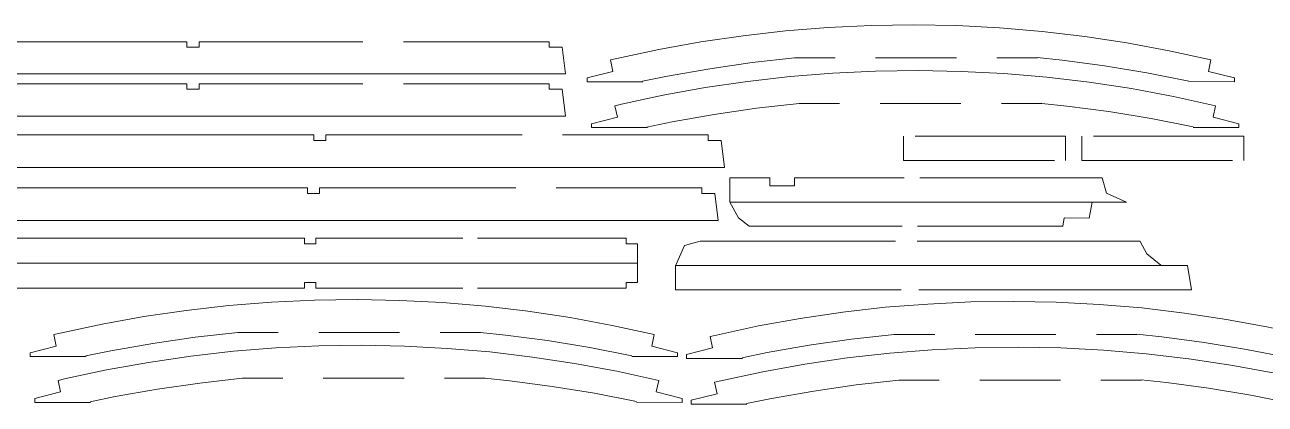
# Model space of a CAD drawing. Header units: centimetres. Extents: x -24.3 to 24, y -2.4 to 2.4.
# Drawn here: x -7.8 to 7.53, y -2.29 to 2.4 of the extents above; entities that cross this region are included whole.
import ezdxf

# ---------------------------------------------------------------- set-up
doc = ezdxf.new("R2010")
doc.units = ezdxf.units.CM
doc.header["$MEASUREMENT"] = 0
doc.layers.add('Layer 1', color=7, linetype='Continuous')

msp = doc.modelspace()

# ---------------------------------------------------------------- linework, layer by layer
at = {"layer": 'Layer 1', "color": 250, "lineweight": 9}
for points, knots in [([(6.85941, 1.9672), (6.85941, 1.9672), (6.34125, 2.0815), (6.34125, 2.0815), (6.34125, 2.0815), (6.34125, 2.0815), (5.82055, 2.17802), (5.82055, 2.17802), (5.82055, 2.17802), (5.82055, 2.17802), (5.29985, 2.25676), (5.29985, 2.25676), (5.29985, 2.25676), (5.29985, 2.25676), (4.77407, 2.32026), (4.77407, 2.32026), (4.77407, 2.32026), (4.77407, 2.32026), (4.24575, 2.36344), (4.24575, 2.36344), (4.24575, 2.36344), (4.24575, 2.36344), (3.71743, 2.39138), (3.71743, 2.39138), (3.71743, 2.39138), (3.71743, 2.39138), (3.18911, 2.40154), (3.18911, 2.40154), (3.18911, 2.40154), (3.18911, 2.40154), (2.66079, 2.39392), (2.66079, 2.39392), (2.66079, 2.39392), (2.66079, 2.39392), (2.12993, 2.36852), (2.12993, 2.36852), (2.12993, 2.36852), (2.12993, 2.36852), (1.60415, 2.32788), (1.60415, 2.32788), (1.60415, 2.32788), (1.60415, 2.32788), (1.07837, 2.26692), (1.07837, 2.26692), (1.07837, 2.26692), (1.07837, 2.26692), (0.55513, 2.19072), (0.55513, 2.19072), (0.55513, 2.19072), (0.55513, 2.19072), (0.03697, 2.09674), (0.03697, 2.09674), (0.03697, 2.09674), (0.03697, 2.09674), (-0.48119, 1.98498), (-0.48119, 1.98498), (-0.48119, 1.98498), (-0.48119, 1.98498), (-0.55993, 1.9672), (-0.55993, 1.9672)], [0, 0, 0, 0, 0.0625, 0.0625, 0.0625, 0.0625, 0.125, 0.125, 0.125, 0.125, 0.1875, 0.1875, 0.1875, 0.1875, 0.25, 0.25, 0.25, 0.25, 0.3125, 0.3125, 0.3125, 0.3125, 0.375, 0.375, 0.375, 0.375, 0.4375, 0.4375, 0.4375, 0.4375, 0.5, 0.5, 0.5, 0.5, 0.5625, 0.5625, 0.5625, 0.5625, 0.625, 0.625, 0.625, 0.625, 0.6875, 0.6875, 0.6875, 0.6875, 0.75, 0.75, 0.75, 0.75, 0.8125, 0.8125, 0.8125, 0.8125, 0.875, 0.875, 0.875, 0.875, 1, 1, 1, 1]), ([(-3.11841, 2.19246), (-3.11841, 2.19246), (-1.31755, 2.19246), (-1.31755, 2.19246), (-1.31755, 2.19246), (-1.31755, 2.19246), (-1.31755, 2.12388), (-1.31755, 2.12388), (-1.31755, 2.12388), (-1.31755, 2.12388), (-1.15753, 2.12388), (-1.15753, 2.12388), (-1.15753, 2.12388), (-1.15753, 2.12388), (-1.11689, 1.79368), (-1.11689, 1.79368), (-1.11689, 1.79368), (-1.11689, 1.79368), (-24.11405, 1.79368), (-24.11405, 1.79368), (-24.11405, 1.79368), (-24.11405, 1.79368), (-24.16231, 2.12388), (-24.16231, 2.12388), (-24.16231, 2.12388), (-24.16231, 2.12388), (-24.01245, 2.12388), (-24.01245, 2.12388), (-24.01245, 2.12388), (-24.01245, 2.12388), (-24.01245, 2.19246), (-24.01245, 2.19246), (-24.01245, 2.19246), (-24.01245, 2.19246), (-19.59031, 2.19246), (-19.59031, 2.19246), (-19.59031, 2.19246), (-19.59031, 2.19246), (-19.59031, 2.12388), (-19.59031, 2.12388), (-19.59031, 2.12388), (-19.59031, 2.12388), (-19.44045, 2.12388), (-19.44045, 2.12388), (-19.44045, 2.12388), (-19.44045, 2.12388), (-19.44045, 2.19246), (-19.44045, 2.19246), (-19.44045, 2.19246), (-19.44045, 2.19246), (-17.61673, 2.19246), (-17.61673, 2.19246)], [0, 0, 0, 0, 0.07142857, 0.07142857, 0.07142857, 0.07142857, 0.14285714, 0.14285714, 0.14285714, 0.14285714, 0.21428571, 0.21428571, 0.21428571, 0.21428571, 0.28571429, 0.28571429, 0.28571429, 0.28571429, 0.35714286, 0.35714286, 0.35714286, 0.35714286, 0.42857143, 0.42857143, 0.42857143, 0.42857143, 0.5, 0.5, 0.5, 0.5, 0.57142857, 0.57142857, 0.57142857, 0.57142857, 0.64285714, 0.64285714, 0.64285714, 0.64285714, 0.71428571, 0.71428571, 0.71428571, 0.71428571, 0.78571429, 0.78571429, 0.78571429, 0.78571429, 0.85714286, 0.85714286, 0.85714286, 0.85714286, 1, 1, 1, 1]), ([(-17.11635, 2.19246), (-17.11635, 2.19246), (-14.99037, 2.19246), (-14.99037, 2.19246), (-14.99037, 2.19246), (-14.99037, 2.19246), (-14.99037, 2.12388), (-14.99037, 2.12388), (-14.99037, 2.12388), (-14.99037, 2.12388), (-14.84051, 2.12388), (-14.84051, 2.12388), (-14.84051, 2.12388), (-14.84051, 2.12388), (-14.84051, 2.19246), (-14.84051, 2.19246), (-14.84051, 2.19246), (-14.84051, 2.19246), (-10.39043, 2.19246), (-10.39043, 2.19246), (-10.39043, 2.19246), (-10.39043, 2.19246), (-10.39043, 2.12388), (-10.39043, 2.12388), (-10.39043, 2.12388), (-10.39043, 2.12388), (-10.24057, 2.12388), (-10.24057, 2.12388), (-10.24057, 2.12388), (-10.24057, 2.12388), (-10.24057, 2.19246), (-10.24057, 2.19246), (-10.24057, 2.19246), (-10.24057, 2.19246), (-5.79303, 2.19246), (-5.79303, 2.19246), (-5.79303, 2.19246), (-5.79303, 2.19246), (-5.79303, 2.12388), (-5.79303, 2.12388), (-5.79303, 2.12388), (-5.79303, 2.12388), (-5.64317, 2.12388), (-5.64317, 2.12388), (-5.64317, 2.12388), (-5.64317, 2.12388), (-5.64317, 2.19246), (-5.64317, 2.19246), (-5.64317, 2.19246), (-5.64317, 2.19246), (-3.61879, 2.19246), (-3.61879, 2.19246)], [0, 0, 0, 0, 0.07142857, 0.07142857, 0.07142857, 0.07142857, 0.14285714, 0.14285714, 0.14285714, 0.14285714, 0.21428571, 0.21428571, 0.21428571, 0.21428571, 0.28571429, 0.28571429, 0.28571429, 0.28571429, 0.35714286, 0.35714286, 0.35714286, 0.35714286, 0.42857143, 0.42857143, 0.42857143, 0.42857143, 0.5, 0.5, 0.5, 0.5, 0.57142857, 0.57142857, 0.57142857, 0.57142857, 0.64285714, 0.64285714, 0.64285714, 0.64285714, 0.71428571, 0.71428571, 0.71428571, 0.71428571, 0.78571429, 0.78571429, 0.78571429, 0.78571429, 0.85714286, 0.85714286, 0.85714286, 0.85714286, 1, 1, 1, 1]), ([(1.71495, 1.99316), (1.71495, 1.99316), (1.18917, 1.93474), (1.18917, 1.93474), (1.18917, 1.93474), (1.18917, 1.93474), (0.66593, 1.85854), (0.66593, 1.85854), (0.66593, 1.85854), (0.66593, 1.85854), (0.14523, 1.7671), (0.14523, 1.7671), (0.14523, 1.7671), (0.14523, 1.7671), (-0.16465, 1.7036), (-0.16465, 1.7036)], [0, 0, 0, 0, 0.2, 0.2, 0.2, 0.2, 0.4, 0.4, 0.4, 0.4, 0.6, 0.6, 0.6, 0.6, 1, 1, 1, 1]), ([(6.58413, 1.70614), (6.58413, 1.70614), (6.06597, 1.80774), (6.06597, 1.80774), (6.06597, 1.80774), (6.06597, 1.80774), (5.54273, 1.8941), (5.54273, 1.8941), (5.54273, 1.8941), (5.54273, 1.8941), (5.02203, 1.96268), (5.02203, 1.96268), (5.02203, 1.96268), (5.02203, 1.96268), (4.71215, 1.9957), (4.71215, 1.9957)], [0, 0, 0, 0, 0.2, 0.2, 0.2, 0.2, 0.4, 0.4, 0.4, 0.4, 0.6, 0.6, 0.6, 0.6, 1, 1, 1, 1]), ([(-0.84949, 1.74368), (-0.84949, 1.74368), (-0.52945, 1.82496), (-0.52945, 1.82496), (-0.52945, 1.82496), (-0.52945, 1.82496), (-0.55993, 1.9672), (-0.55993, 1.9672)], [0, 0, 0, 0, 0.33333333, 0.33333333, 0.33333333, 0.33333333, 1, 1, 1, 1]), ([(7.14897, 1.74368), (7.14897, 1.74368), (7.14897, 1.74368), (7.14897, 1.74368), (7.14897, 1.74368), (7.14897, 1.74368), (6.82893, 1.82496), (6.82893, 1.82496), (6.82893, 1.82496), (6.82893, 1.82496), (6.85941, 1.9672), (6.85941, 1.9672)], [0, 0, 0, 0, 0.25, 0.25, 0.25, 0.25, 0.5, 0.5, 0.5, 0.5, 1, 1, 1, 1]), ([(-0.15975, 1.69542), (-0.15975, 1.69542), (-0.84949, 1.69542), (-0.84949, 1.69542), (-0.84949, 1.69542), (-0.84949, 1.69542), (-0.84949, 1.74368), (-0.84949, 1.74368)], [0, 0, 0, 0, 0.33333333, 0.33333333, 0.33333333, 0.33333333, 1, 1, 1, 1]), ([(6.91491, 1.40125), (6.91491, 1.40125), (6.39675, 1.51555), (6.39675, 1.51555), (6.39675, 1.51555), (6.39675, 1.51555), (5.87605, 1.61207), (5.87605, 1.61207), (5.87605, 1.61207), (5.87605, 1.61207), (5.35535, 1.69081), (5.35535, 1.69081), (5.35535, 1.69081), (5.35535, 1.69081), (4.82957, 1.75431), (4.82957, 1.75431), (4.82957, 1.75431), (4.82957, 1.75431), (4.30125, 1.79749), (4.30125, 1.79749), (4.30125, 1.79749), (4.30125, 1.79749), (3.77293, 1.82543), (3.77293, 1.82543), (3.77293, 1.82543), (3.77293, 1.82543), (3.24461, 1.83559), (3.24461, 1.83559), (3.24461, 1.83559), (3.24461, 1.83559), (2.71629, 1.82797), (2.71629, 1.82797), (2.71629, 1.82797), (2.71629, 1.82797), (2.18543, 1.80257), (2.18543, 1.80257), (2.18543, 1.80257), (2.18543, 1.80257), (1.65965, 1.76193), (1.65965, 1.76193), (1.65965, 1.76193), (1.65965, 1.76193), (1.13387, 1.70097), (1.13387, 1.70097), (1.13387, 1.70097), (1.13387, 1.70097), (0.61063, 1.62477), (0.61063, 1.62477), (0.61063, 1.62477), (0.61063, 1.62477), (0.09247, 1.53079), (0.09247, 1.53079), (0.09247, 1.53079), (0.09247, 1.53079), (-0.42569, 1.41903), (-0.42569, 1.41903), (-0.42569, 1.41903), (-0.42569, 1.41903), (-0.50443, 1.40125), (-0.50443, 1.40125)], [0, 0, 0, 0, 0.0625, 0.0625, 0.0625, 0.0625, 0.125, 0.125, 0.125, 0.125, 0.1875, 0.1875, 0.1875, 0.1875, 0.25, 0.25, 0.25, 0.25, 0.3125, 0.3125, 0.3125, 0.3125, 0.375, 0.375, 0.375, 0.375, 0.4375, 0.4375, 0.4375, 0.4375, 0.5, 0.5, 0.5, 0.5, 0.5625, 0.5625, 0.5625, 0.5625, 0.625, 0.625, 0.625, 0.625, 0.6875, 0.6875, 0.6875, 0.6875, 0.75, 0.75, 0.75, 0.75, 0.8125, 0.8125, 0.8125, 0.8125, 0.875, 0.875, 0.875, 0.875, 1, 1, 1, 1]), ([(7.14897, 1.74368), (7.14897, 1.74368), (7.14897, 1.69542), (7.14897, 1.69542), (7.14897, 1.69542), (7.14897, 1.69542), (6.58415, 1.699), (6.58415, 1.699)], [0, 0, 0, 0, 0.33333333, 0.33333333, 0.33333333, 0.33333333, 1, 1, 1, 1]), ([(-3.11841, 1.67227), (-3.11841, 1.67227), (-1.31755, 1.67227), (-1.31755, 1.67227), (-1.31755, 1.67227), (-1.31755, 1.67227), (-1.31755, 1.60369), (-1.31755, 1.60369), (-1.31755, 1.60369), (-1.31755, 1.60369), (-1.15753, 1.60369), (-1.15753, 1.60369), (-1.15753, 1.60369), (-1.15753, 1.60369), (-1.11689, 1.27349), (-1.11689, 1.27349), (-1.11689, 1.27349), (-1.11689, 1.27349), (-24.11405, 1.27349), (-24.11405, 1.27349), (-24.11405, 1.27349), (-24.11405, 1.27349), (-24.16231, 1.60369), (-24.16231, 1.60369), (-24.16231, 1.60369), (-24.16231, 1.60369), (-24.01245, 1.60369), (-24.01245, 1.60369), (-24.01245, 1.60369), (-24.01245, 1.60369), (-24.01245, 1.67227), (-24.01245, 1.67227), (-24.01245, 1.67227), (-24.01245, 1.67227), (-19.59031, 1.67227), (-19.59031, 1.67227), (-19.59031, 1.67227), (-19.59031, 1.67227), (-19.59031, 1.60369), (-19.59031, 1.60369), (-19.59031, 1.60369), (-19.59031, 1.60369), (-19.44045, 1.60369), (-19.44045, 1.60369), (-19.44045, 1.60369), (-19.44045, 1.60369), (-19.44045, 1.67227), (-19.44045, 1.67227), (-19.44045, 1.67227), (-19.44045, 1.67227), (-17.61673, 1.67227), (-17.61673, 1.67227)], [0, 0, 0, 0, 0.07142857, 0.07142857, 0.07142857, 0.07142857, 0.14285714, 0.14285714, 0.14285714, 0.14285714, 0.21428571, 0.21428571, 0.21428571, 0.21428571, 0.28571429, 0.28571429, 0.28571429, 0.28571429, 0.35714286, 0.35714286, 0.35714286, 0.35714286, 0.42857143, 0.42857143, 0.42857143, 0.42857143, 0.5, 0.5, 0.5, 0.5, 0.57142857, 0.57142857, 0.57142857, 0.57142857, 0.64285714, 0.64285714, 0.64285714, 0.64285714, 0.71428571, 0.71428571, 0.71428571, 0.71428571, 0.78571429, 0.78571429, 0.78571429, 0.78571429, 0.85714286, 0.85714286, 0.85714286, 0.85714286, 1, 1, 1, 1]), ([(-17.11635, 1.67227), (-17.11635, 1.67227), (-14.99037, 1.67227), (-14.99037, 1.67227), (-14.99037, 1.67227), (-14.99037, 1.67227), (-14.99037, 1.60369), (-14.99037, 1.60369), (-14.99037, 1.60369), (-14.99037, 1.60369), (-14.84051, 1.60369), (-14.84051, 1.60369), (-14.84051, 1.60369), (-14.84051, 1.60369), (-14.84051, 1.67227), (-14.84051, 1.67227), (-14.84051, 1.67227), (-14.84051, 1.67227), (-10.39043, 1.67227), (-10.39043, 1.67227), (-10.39043, 1.67227), (-10.39043, 1.67227), (-10.39043, 1.60369), (-10.39043, 1.60369), (-10.39043, 1.60369), (-10.39043, 1.60369), (-10.24057, 1.60369), (-10.24057, 1.60369), (-10.24057, 1.60369), (-10.24057, 1.60369), (-10.24057, 1.67227), (-10.24057, 1.67227), (-10.24057, 1.67227), (-10.24057, 1.67227), (-5.79303, 1.67227), (-5.79303, 1.67227), (-5.79303, 1.67227), (-5.79303, 1.67227), (-5.79303, 1.60369), (-5.79303, 1.60369), (-5.79303, 1.60369), (-5.79303, 1.60369), (-5.64317, 1.60369), (-5.64317, 1.60369), (-5.64317, 1.60369), (-5.64317, 1.60369), (-5.64317, 1.67227), (-5.64317, 1.67227), (-5.64317, 1.67227), (-5.64317, 1.67227), (-3.61879, 1.67227), (-3.61879, 1.67227)], [0, 0, 0, 0, 0.07142857, 0.07142857, 0.07142857, 0.07142857, 0.14285714, 0.14285714, 0.14285714, 0.14285714, 0.21428571, 0.21428571, 0.21428571, 0.21428571, 0.28571429, 0.28571429, 0.28571429, 0.28571429, 0.35714286, 0.35714286, 0.35714286, 0.35714286, 0.42857143, 0.42857143, 0.42857143, 0.42857143, 0.5, 0.5, 0.5, 0.5, 0.57142857, 0.57142857, 0.57142857, 0.57142857, 0.64285714, 0.64285714, 0.64285714, 0.64285714, 0.71428571, 0.71428571, 0.71428571, 0.71428571, 0.78571429, 0.78571429, 0.78571429, 0.78571429, 0.85714286, 0.85714286, 0.85714286, 0.85714286, 1, 1, 1, 1]), ([(-0.79399, 1.17773), (-0.79399, 1.17773), (-0.47395, 1.25901), (-0.47395, 1.25901), (-0.47395, 1.25901), (-0.47395, 1.25901), (-0.50443, 1.40125), (-0.50443, 1.40125)], [0, 0, 0, 0, 0.33333333, 0.33333333, 0.33333333, 0.33333333, 1, 1, 1, 1]), ([(1.77045, 1.42721), (1.77045, 1.42721), (1.24467, 1.36879), (1.24467, 1.36879), (1.24467, 1.36879), (1.24467, 1.36879), (0.72143, 1.29259), (0.72143, 1.29259), (0.72143, 1.29259), (0.72143, 1.29259), (0.20073, 1.20115), (0.20073, 1.20115), (0.20073, 1.20115), (0.20073, 1.20115), (-0.10915, 1.13765), (-0.10915, 1.13765)], [0, 0, 0, 0, 0.2, 0.2, 0.2, 0.2, 0.4, 0.4, 0.4, 0.4, 0.6, 0.6, 0.6, 0.6, 1, 1, 1, 1]), ([(6.63963, 1.14019), (6.63963, 1.14019), (6.12147, 1.24179), (6.12147, 1.24179), (6.12147, 1.24179), (6.12147, 1.24179), (5.59823, 1.32815), (5.59823, 1.32815), (5.59823, 1.32815), (5.59823, 1.32815), (5.07753, 1.39673), (5.07753, 1.39673), (5.07753, 1.39673), (5.07753, 1.39673), (4.76765, 1.42975), (4.76765, 1.42975)], [0, 0, 0, 0, 0.2, 0.2, 0.2, 0.2, 0.4, 0.4, 0.4, 0.4, 0.6, 0.6, 0.6, 0.6, 1, 1, 1, 1]), ([(7.20447, 1.17773), (7.20447, 1.17773), (7.20447, 1.17773), (7.20447, 1.17773), (7.20447, 1.17773), (7.20447, 1.17773), (6.88443, 1.25901), (6.88443, 1.25901), (6.88443, 1.25901), (6.88443, 1.25901), (6.91491, 1.40125), (6.91491, 1.40125)], [0, 0, 0, 0, 0.25, 0.25, 0.25, 0.25, 0.5, 0.5, 0.5, 0.5, 1, 1, 1, 1]), ([(-0.10425, 1.12947), (-0.10425, 1.12947), (-0.79399, 1.12947), (-0.79399, 1.12947), (-0.79399, 1.12947), (-0.79399, 1.12947), (-0.79399, 1.17773), (-0.79399, 1.17773)], [0, 0, 0, 0, 0.33333333, 0.33333333, 0.33333333, 0.33333333, 1, 1, 1, 1]), ([(7.20447, 1.17773), (7.20447, 1.17773), (7.20447, 1.12947), (7.20447, 1.12947), (7.20447, 1.12947), (7.20447, 1.12947), (6.63965, 1.13305), (6.63965, 1.13305)], [0, 0, 0, 0, 0.33333333, 0.33333333, 0.33333333, 0.33333333, 1, 1, 1, 1]), ([(-1.15258, 1.03981), (-1.15258, 1.03981), (0.64828, 1.03981), (0.64828, 1.03981), (0.64828, 1.03981), (0.64828, 1.03981), (0.64828, 0.96869), (0.64828, 0.96869), (0.64828, 0.96869), (0.64828, 0.96869), (0.8083, 0.96869), (0.8083, 0.96869), (0.8083, 0.96869), (0.8083, 0.96869), (0.84894, 0.63849), (0.84894, 0.63849), (0.84894, 0.63849), (0.84894, 0.63849), (-24.1472, 0.63849), (-24.1472, 0.63849), (-24.1472, 0.63849), (-24.1472, 0.63849), (-24.198, 0.96869), (-24.198, 0.96869), (-24.198, 0.96869), (-24.198, 0.96869), (-24.04814, 0.96869), (-24.04814, 0.96869), (-24.04814, 0.96869), (-24.04814, 0.96869), (-24.04814, 1.03981), (-24.04814, 1.03981), (-24.04814, 1.03981), (-24.04814, 1.03981), (-19.22214, 1.03981), (-19.22214, 1.03981), (-19.22214, 1.03981), (-19.22214, 1.03981), (-19.22214, 0.96869), (-19.22214, 0.96869), (-19.22214, 0.96869), (-19.22214, 0.96869), (-19.07228, 0.96869), (-19.07228, 0.96869), (-19.07228, 0.96869), (-19.07228, 0.96869), (-19.07228, 1.03981), (-19.07228, 1.03981), (-19.07228, 1.03981), (-19.07228, 1.03981), (-16.64912, 1.03981), (-16.64912, 1.03981)], [0, 0, 0, 0, 0.07142857, 0.07142857, 0.07142857, 0.07142857, 0.14285714, 0.14285714, 0.14285714, 0.14285714, 0.21428571, 0.21428571, 0.21428571, 0.21428571, 0.28571429, 0.28571429, 0.28571429, 0.28571429, 0.35714286, 0.35714286, 0.35714286, 0.35714286, 0.42857143, 0.42857143, 0.42857143, 0.42857143, 0.5, 0.5, 0.5, 0.5, 0.57142857, 0.57142857, 0.57142857, 0.57142857, 0.64285714, 0.64285714, 0.64285714, 0.64285714, 0.71428571, 0.71428571, 0.71428571, 0.71428571, 0.78571429, 0.78571429, 0.78571429, 0.78571429, 0.85714286, 0.85714286, 0.85714286, 0.85714286, 1, 1, 1, 1]), ([(-16.14874, 1.03981), (-16.14874, 1.03981), (-14.22342, 1.03981), (-14.22342, 1.03981), (-14.22342, 1.03981), (-14.22342, 1.03981), (-14.22342, 0.96869), (-14.22342, 0.96869), (-14.22342, 0.96869), (-14.22342, 0.96869), (-14.07356, 0.96869), (-14.07356, 0.96869), (-14.07356, 0.96869), (-14.07356, 0.96869), (-14.07356, 1.03981), (-14.07356, 1.03981), (-14.07356, 1.03981), (-14.07356, 1.03981), (-9.2247, 1.03981), (-9.2247, 1.03981), (-9.2247, 1.03981), (-9.2247, 1.03981), (-9.2247, 0.96869), (-9.2247, 0.96869), (-9.2247, 0.96869), (-9.2247, 0.96869), (-9.07484, 0.96869), (-9.07484, 0.96869), (-9.07484, 0.96869), (-9.07484, 0.96869), (-9.07484, 1.03981), (-9.07484, 1.03981), (-9.07484, 1.03981), (-9.07484, 1.03981), (-4.22598, 1.03981), (-4.22598, 1.03981), (-4.22598, 1.03981), (-4.22598, 1.03981), (-4.22598, 0.96869), (-4.22598, 0.96869), (-4.22598, 0.96869), (-4.22598, 0.96869), (-4.07612, 0.96869), (-4.07612, 0.96869), (-4.07612, 0.96869), (-4.07612, 0.96869), (-4.07612, 1.03981), (-4.07612, 1.03981), (-4.07612, 1.03981), (-4.07612, 1.03981), (-1.65296, 1.03981), (-1.65296, 1.03981)], [0, 0, 0, 0, 0.07142857, 0.07142857, 0.07142857, 0.07142857, 0.14285714, 0.14285714, 0.14285714, 0.14285714, 0.21428571, 0.21428571, 0.21428571, 0.21428571, 0.28571429, 0.28571429, 0.28571429, 0.28571429, 0.35714286, 0.35714286, 0.35714286, 0.35714286, 0.42857143, 0.42857143, 0.42857143, 0.42857143, 0.5, 0.5, 0.5, 0.5, 0.57142857, 0.57142857, 0.57142857, 0.57142857, 0.64285714, 0.64285714, 0.64285714, 0.64285714, 0.71428571, 0.71428571, 0.71428571, 0.71428571, 0.78571429, 0.78571429, 0.78571429, 0.78571429, 0.85714286, 0.85714286, 0.85714286, 0.85714286, 1, 1, 1, 1]), ([(-1.23046, 0.38449), (-1.23046, 0.38449), (0.5704, 0.38449), (0.5704, 0.38449), (0.5704, 0.38449), (0.5704, 0.38449), (0.5704, 0.31337), (0.5704, 0.31337), (0.5704, 0.31337), (0.5704, 0.31337), (0.73042, 0.31337), (0.73042, 0.31337), (0.73042, 0.31337), (0.73042, 0.31337), (0.77106, -0.01683), (0.77106, -0.01683), (0.77106, -0.01683), (0.77106, -0.01683), (-24.22508, -0.01683), (-24.22508, -0.01683), (-24.22508, -0.01683), (-24.22508, -0.01683), (-24.27588, 0.31337), (-24.27588, 0.31337), (-24.27588, 0.31337), (-24.27588, 0.31337), (-24.12602, 0.31337), (-24.12602, 0.31337), (-24.12602, 0.31337), (-24.12602, 0.31337), (-24.12602, 0.38449), (-24.12602, 0.38449), (-24.12602, 0.38449), (-24.12602, 0.38449), (-19.30002, 0.38449), (-19.30002, 0.38449), (-19.30002, 0.38449), (-19.30002, 0.38449), (-19.30002, 0.31337), (-19.30002, 0.31337), (-19.30002, 0.31337), (-19.30002, 0.31337), (-19.15016, 0.31337), (-19.15016, 0.31337), (-19.15016, 0.31337), (-19.15016, 0.31337), (-19.15016, 0.38449), (-19.15016, 0.38449), (-19.15016, 0.38449), (-19.15016, 0.38449), (-16.727, 0.38449), (-16.727, 0.38449)], [0, 0, 0, 0, 0.07142857, 0.07142857, 0.07142857, 0.07142857, 0.14285714, 0.14285714, 0.14285714, 0.14285714, 0.21428571, 0.21428571, 0.21428571, 0.21428571, 0.28571429, 0.28571429, 0.28571429, 0.28571429, 0.35714286, 0.35714286, 0.35714286, 0.35714286, 0.42857143, 0.42857143, 0.42857143, 0.42857143, 0.5, 0.5, 0.5, 0.5, 0.57142857, 0.57142857, 0.57142857, 0.57142857, 0.64285714, 0.64285714, 0.64285714, 0.64285714, 0.71428571, 0.71428571, 0.71428571, 0.71428571, 0.78571429, 0.78571429, 0.78571429, 0.78571429, 0.85714286, 0.85714286, 0.85714286, 0.85714286, 1, 1, 1, 1]), ([(-16.22662, 0.38449), (-16.22662, 0.38449), (-14.3013, 0.38449), (-14.3013, 0.38449), (-14.3013, 0.38449), (-14.3013, 0.38449), (-14.3013, 0.31337), (-14.3013, 0.31337), (-14.3013, 0.31337), (-14.3013, 0.31337), (-14.15144, 0.31337), (-14.15144, 0.31337), (-14.15144, 0.31337), (-14.15144, 0.31337), (-14.15144, 0.38449), (-14.15144, 0.38449), (-14.15144, 0.38449), (-14.15144, 0.38449), (-9.30258, 0.38449), (-9.30258, 0.38449), (-9.30258, 0.38449), (-9.30258, 0.38449), (-9.30258, 0.31337), (-9.30258, 0.31337), (-9.30258, 0.31337), (-9.30258, 0.31337), (-9.15272, 0.31337), (-9.15272, 0.31337), (-9.15272, 0.31337), (-9.15272, 0.31337), (-9.15272, 0.38449), (-9.15272, 0.38449), (-9.15272, 0.38449), (-9.15272, 0.38449), (-4.30386, 0.38449), (-4.30386, 0.38449), (-4.30386, 0.38449), (-4.30386, 0.38449), (-4.30386, 0.31337), (-4.30386, 0.31337), (-4.30386, 0.31337), (-4.30386, 0.31337), (-4.154, 0.31337), (-4.154, 0.31337), (-4.154, 0.31337), (-4.154, 0.31337), (-4.154, 0.38449), (-4.154, 0.38449), (-4.154, 0.38449), (-4.154, 0.38449), (-1.73084, 0.38449), (-1.73084, 0.38449)], [0, 0, 0, 0, 0.07142857, 0.07142857, 0.07142857, 0.07142857, 0.14285714, 0.14285714, 0.14285714, 0.14285714, 0.21428571, 0.21428571, 0.21428571, 0.21428571, 0.28571429, 0.28571429, 0.28571429, 0.28571429, 0.35714286, 0.35714286, 0.35714286, 0.35714286, 0.42857143, 0.42857143, 0.42857143, 0.42857143, 0.5, 0.5, 0.5, 0.5, 0.57142857, 0.57142857, 0.57142857, 0.57142857, 0.64285714, 0.64285714, 0.64285714, 0.64285714, 0.71428571, 0.71428571, 0.71428571, 0.71428571, 0.78571429, 0.78571429, 0.78571429, 0.78571429, 0.85714286, 0.85714286, 0.85714286, 0.85714286, 1, 1, 1, 1]), ([(1.15337, -0.09015), (1.15337, -0.09015), (1.02199, 0.0131), (1.02199, 0.0131), (1.02199, 0.0131), (1.02199, 0.0131), (0.91472, 0.20796), (0.91472, 0.20796)], [0, 0, 0, 0, 0.33333333, 0.33333333, 0.33333333, 0.33333333, 1, 1, 1, 1]), ([(-0.01976, -1.43006), (-0.01976, -1.43006), (-0.53792, -1.31576), (-0.53792, -1.31576), (-0.53792, -1.31576), (-0.53792, -1.31576), (-1.05862, -1.21924), (-1.05862, -1.21924), (-1.05862, -1.21924), (-1.05862, -1.21924), (-1.57932, -1.1405), (-1.57932, -1.1405), (-1.57932, -1.1405), (-1.57932, -1.1405), (-2.1051, -1.077), (-2.1051, -1.077), (-2.1051, -1.077), (-2.1051, -1.077), (-2.63342, -1.03382), (-2.63342, -1.03382), (-2.63342, -1.03382), (-2.63342, -1.03382), (-3.16174, -1.00588), (-3.16174, -1.00588), (-3.16174, -1.00588), (-3.16174, -1.00588), (-3.69006, -0.99572), (-3.69006, -0.99572), (-3.69006, -0.99572), (-3.69006, -0.99572), (-4.21838, -1.00334), (-4.21838, -1.00334), (-4.21838, -1.00334), (-4.21838, -1.00334), (-4.74924, -1.02874), (-4.74924, -1.02874), (-4.74924, -1.02874), (-4.74924, -1.02874), (-5.27502, -1.06938), (-5.27502, -1.06938), (-5.27502, -1.06938), (-5.27502, -1.06938), (-5.8008, -1.13034), (-5.8008, -1.13034), (-5.8008, -1.13034), (-5.8008, -1.13034), (-6.32404, -1.20654), (-6.32404, -1.20654), (-6.32404, -1.20654), (-6.32404, -1.20654), (-6.8422, -1.30052), (-6.8422, -1.30052), (-6.8422, -1.30052), (-6.8422, -1.30052), (-7.36036, -1.41228), (-7.36036, -1.41228), (-7.36036, -1.41228), (-7.36036, -1.41228), (-7.4391, -1.43006), (-7.4391, -1.43006)], [0, 0, 0, 0, 0.0625, 0.0625, 0.0625, 0.0625, 0.125, 0.125, 0.125, 0.125, 0.1875, 0.1875, 0.1875, 0.1875, 0.25, 0.25, 0.25, 0.25, 0.3125, 0.3125, 0.3125, 0.3125, 0.375, 0.375, 0.375, 0.375, 0.4375, 0.4375, 0.4375, 0.4375, 0.5, 0.5, 0.5, 0.5, 0.5625, 0.5625, 0.5625, 0.5625, 0.625, 0.625, 0.625, 0.625, 0.6875, 0.6875, 0.6875, 0.6875, 0.75, 0.75, 0.75, 0.75, 0.8125, 0.8125, 0.8125, 0.8125, 0.875, 0.875, 0.875, 0.875, 1, 1, 1, 1]), ([(8.09004, -1.4524), (8.09004, -1.4524), (7.57188, -1.3381), (7.57188, -1.3381), (7.57188, -1.3381), (7.57188, -1.3381), (7.05118, -1.24158), (7.05118, -1.24158), (7.05118, -1.24158), (7.05118, -1.24158), (6.53048, -1.16284), (6.53048, -1.16284), (6.53048, -1.16284), (6.53048, -1.16284), (6.0047, -1.09934), (6.0047, -1.09934), (6.0047, -1.09934), (6.0047, -1.09934), (5.47638, -1.05616), (5.47638, -1.05616), (5.47638, -1.05616), (5.47638, -1.05616), (4.94806, -1.02822), (4.94806, -1.02822), (4.94806, -1.02822), (4.94806, -1.02822), (4.41974, -1.01806), (4.41974, -1.01806), (4.41974, -1.01806), (4.41974, -1.01806), (3.89142, -1.02568), (3.89142, -1.02568), (3.89142, -1.02568), (3.89142, -1.02568), (3.36056, -1.05108), (3.36056, -1.05108), (3.36056, -1.05108), (3.36056, -1.05108), (2.83478, -1.09172), (2.83478, -1.09172), (2.83478, -1.09172), (2.83478, -1.09172), (2.309, -1.15268), (2.309, -1.15268), (2.309, -1.15268), (2.309, -1.15268), (1.78576, -1.22888), (1.78576, -1.22888), (1.78576, -1.22888), (1.78576, -1.22888), (1.2676, -1.32286), (1.2676, -1.32286), (1.2676, -1.32286), (1.2676, -1.32286), (0.74944, -1.43462), (0.74944, -1.43462), (0.74944, -1.43462), (0.74944, -1.43462), (0.6707, -1.4524), (0.6707, -1.4524)], [0, 0, 0, 0, 0.0625, 0.0625, 0.0625, 0.0625, 0.125, 0.125, 0.125, 0.125, 0.1875, 0.1875, 0.1875, 0.1875, 0.25, 0.25, 0.25, 0.25, 0.3125, 0.3125, 0.3125, 0.3125, 0.375, 0.375, 0.375, 0.375, 0.4375, 0.4375, 0.4375, 0.4375, 0.5, 0.5, 0.5, 0.5, 0.5625, 0.5625, 0.5625, 0.5625, 0.625, 0.625, 0.625, 0.625, 0.6875, 0.6875, 0.6875, 0.6875, 0.75, 0.75, 0.75, 0.75, 0.8125, 0.8125, 0.8125, 0.8125, 0.875, 0.875, 0.875, 0.875, 1, 1, 1, 1]), ([(-7.72866, -1.65358), (-7.72866, -1.65358), (-7.40862, -1.5723), (-7.40862, -1.5723), (-7.40862, -1.5723), (-7.40862, -1.5723), (-7.4391, -1.43006), (-7.4391, -1.43006)], [0, 0, 0, 0, 0.33333333, 0.33333333, 0.33333333, 0.33333333, 1, 1, 1, 1]), ([(-5.16422, -1.4041), (-5.16422, -1.4041), (-5.69, -1.46252), (-5.69, -1.46252), (-5.69, -1.46252), (-5.69, -1.46252), (-6.21324, -1.53872), (-6.21324, -1.53872), (-6.21324, -1.53872), (-6.21324, -1.53872), (-6.73394, -1.63016), (-6.73394, -1.63016), (-6.73394, -1.63016), (-6.73394, -1.63016), (-7.04382, -1.69366), (-7.04382, -1.69366)], [0, 0, 0, 0, 0.2, 0.2, 0.2, 0.2, 0.4, 0.4, 0.4, 0.4, 0.6, 0.6, 0.6, 0.6, 1, 1, 1, 1]), ([(-0.29504, -1.69112), (-0.29504, -1.69112), (-0.8132, -1.58952), (-0.8132, -1.58952), (-0.8132, -1.58952), (-0.8132, -1.58952), (-1.33644, -1.50316), (-1.33644, -1.50316), (-1.33644, -1.50316), (-1.33644, -1.50316), (-1.85714, -1.43458), (-1.85714, -1.43458), (-1.85714, -1.43458), (-1.85714, -1.43458), (-2.16702, -1.40156), (-2.16702, -1.40156)], [0, 0, 0, 0, 0.2, 0.2, 0.2, 0.2, 0.4, 0.4, 0.4, 0.4, 0.6, 0.6, 0.6, 0.6, 1, 1, 1, 1]), ([(0.2698, -1.65358), (0.2698, -1.65358), (0.2698, -1.65358), (0.2698, -1.65358), (0.2698, -1.65358), (0.2698, -1.65358), (-0.05024, -1.5723), (-0.05024, -1.5723), (-0.05024, -1.5723), (-0.05024, -1.5723), (-0.01976, -1.43006), (-0.01976, -1.43006)], [0, 0, 0, 0, 0.25, 0.25, 0.25, 0.25, 0.5, 0.5, 0.5, 0.5, 1, 1, 1, 1]), ([(0.38114, -1.67592), (0.38114, -1.67592), (0.70118, -1.59464), (0.70118, -1.59464), (0.70118, -1.59464), (0.70118, -1.59464), (0.6707, -1.4524), (0.6707, -1.4524)], [0, 0, 0, 0, 0.33333333, 0.33333333, 0.33333333, 0.33333333, 1, 1, 1, 1]), ([(2.94558, -1.42644), (2.94558, -1.42644), (2.4198, -1.48486), (2.4198, -1.48486), (2.4198, -1.48486), (2.4198, -1.48486), (1.89656, -1.56106), (1.89656, -1.56106), (1.89656, -1.56106), (1.89656, -1.56106), (1.37586, -1.6525), (1.37586, -1.6525), (1.37586, -1.6525), (1.37586, -1.6525), (1.06598, -1.716), (1.06598, -1.716)], [0, 0, 0, 0, 0.2, 0.2, 0.2, 0.2, 0.4, 0.4, 0.4, 0.4, 0.6, 0.6, 0.6, 0.6, 1, 1, 1, 1]), ([(7.81476, -1.71346), (7.81476, -1.71346), (7.2966, -1.61186), (7.2966, -1.61186), (7.2966, -1.61186), (7.2966, -1.61186), (6.77336, -1.5255), (6.77336, -1.5255), (6.77336, -1.5255), (6.77336, -1.5255), (6.25266, -1.45692), (6.25266, -1.45692), (6.25266, -1.45692), (6.25266, -1.45692), (5.94278, -1.4239), (5.94278, -1.4239)], [0, 0, 0, 0, 0.2, 0.2, 0.2, 0.2, 0.4, 0.4, 0.4, 0.4, 0.6, 0.6, 0.6, 0.6, 1, 1, 1, 1]), ([(-7.03892, -1.70184), (-7.03892, -1.70184), (-7.72866, -1.70184), (-7.72866, -1.70184), (-7.72866, -1.70184), (-7.72866, -1.70184), (-7.72866, -1.65358), (-7.72866, -1.65358)], [0, 0, 0, 0, 0.33333333, 0.33333333, 0.33333333, 0.33333333, 1, 1, 1, 1]), ([(0.03574, -1.99601), (0.03574, -1.99601), (-0.48242, -1.88171), (-0.48242, -1.88171), (-0.48242, -1.88171), (-0.48242, -1.88171), (-1.00312, -1.78519), (-1.00312, -1.78519), (-1.00312, -1.78519), (-1.00312, -1.78519), (-1.52382, -1.70645), (-1.52382, -1.70645), (-1.52382, -1.70645), (-1.52382, -1.70645), (-2.0496, -1.64295), (-2.0496, -1.64295), (-2.0496, -1.64295), (-2.0496, -1.64295), (-2.57792, -1.59977), (-2.57792, -1.59977), (-2.57792, -1.59977), (-2.57792, -1.59977), (-3.10624, -1.57183), (-3.10624, -1.57183), (-3.10624, -1.57183), (-3.10624, -1.57183), (-3.63456, -1.56167), (-3.63456, -1.56167), (-3.63456, -1.56167), (-3.63456, -1.56167), (-4.16288, -1.56929), (-4.16288, -1.56929), (-4.16288, -1.56929), (-4.16288, -1.56929), (-4.69374, -1.59469), (-4.69374, -1.59469), (-4.69374, -1.59469), (-4.69374, -1.59469), (-5.21952, -1.63533), (-5.21952, -1.63533), (-5.21952, -1.63533), (-5.21952, -1.63533), (-5.7453, -1.69629), (-5.7453, -1.69629), (-5.7453, -1.69629), (-5.7453, -1.69629), (-6.26854, -1.77249), (-6.26854, -1.77249), (-6.26854, -1.77249), (-6.26854, -1.77249), (-6.7867, -1.86647), (-6.7867, -1.86647), (-6.7867, -1.86647), (-6.7867, -1.86647), (-7.30486, -1.97823), (-7.30486, -1.97823), (-7.30486, -1.97823), (-7.30486, -1.97823), (-7.3836, -1.99601), (-7.3836, -1.99601)], [0, 0, 0, 0, 0.0625, 0.0625, 0.0625, 0.0625, 0.125, 0.125, 0.125, 0.125, 0.1875, 0.1875, 0.1875, 0.1875, 0.25, 0.25, 0.25, 0.25, 0.3125, 0.3125, 0.3125, 0.3125, 0.375, 0.375, 0.375, 0.375, 0.4375, 0.4375, 0.4375, 0.4375, 0.5, 0.5, 0.5, 0.5, 0.5625, 0.5625, 0.5625, 0.5625, 0.625, 0.625, 0.625, 0.625, 0.6875, 0.6875, 0.6875, 0.6875, 0.75, 0.75, 0.75, 0.75, 0.8125, 0.8125, 0.8125, 0.8125, 0.875, 0.875, 0.875, 0.875, 1, 1, 1, 1]), ([(0.2698, -1.65358), (0.2698, -1.65358), (0.2698, -1.70184), (0.2698, -1.70184), (0.2698, -1.70184), (0.2698, -1.70184), (-0.29502, -1.69826), (-0.29502, -1.69826)], [0, 0, 0, 0, 0.33333333, 0.33333333, 0.33333333, 0.33333333, 1, 1, 1, 1]), ([(1.07088, -1.72418), (1.07088, -1.72418), (0.38114, -1.72418), (0.38114, -1.72418), (0.38114, -1.72418), (0.38114, -1.72418), (0.38114, -1.67592), (0.38114, -1.67592)], [0, 0, 0, 0, 0.33333333, 0.33333333, 0.33333333, 0.33333333, 1, 1, 1, 1]), ([(8.14554, -2.01835), (8.14554, -2.01835), (7.62738, -1.90405), (7.62738, -1.90405), (7.62738, -1.90405), (7.62738, -1.90405), (7.10668, -1.80753), (7.10668, -1.80753), (7.10668, -1.80753), (7.10668, -1.80753), (6.58598, -1.72879), (6.58598, -1.72879), (6.58598, -1.72879), (6.58598, -1.72879), (6.0602, -1.66529), (6.0602, -1.66529), (6.0602, -1.66529), (6.0602, -1.66529), (5.53188, -1.62211), (5.53188, -1.62211), (5.53188, -1.62211), (5.53188, -1.62211), (5.00356, -1.59417), (5.00356, -1.59417), (5.00356, -1.59417), (5.00356, -1.59417), (4.47524, -1.58401), (4.47524, -1.58401), (4.47524, -1.58401), (4.47524, -1.58401), (3.94692, -1.59163), (3.94692, -1.59163), (3.94692, -1.59163), (3.94692, -1.59163), (3.41606, -1.61703), (3.41606, -1.61703), (3.41606, -1.61703), (3.41606, -1.61703), (2.89028, -1.65767), (2.89028, -1.65767), (2.89028, -1.65767), (2.89028, -1.65767), (2.3645, -1.71863), (2.3645, -1.71863), (2.3645, -1.71863), (2.3645, -1.71863), (1.84126, -1.79483), (1.84126, -1.79483), (1.84126, -1.79483), (1.84126, -1.79483), (1.3231, -1.88881), (1.3231, -1.88881), (1.3231, -1.88881), (1.3231, -1.88881), (0.80494, -2.00057), (0.80494, -2.00057), (0.80494, -2.00057), (0.80494, -2.00057), (0.7262, -2.01835), (0.7262, -2.01835)], [0, 0, 0, 0, 0.0625, 0.0625, 0.0625, 0.0625, 0.125, 0.125, 0.125, 0.125, 0.1875, 0.1875, 0.1875, 0.1875, 0.25, 0.25, 0.25, 0.25, 0.3125, 0.3125, 0.3125, 0.3125, 0.375, 0.375, 0.375, 0.375, 0.4375, 0.4375, 0.4375, 0.4375, 0.5, 0.5, 0.5, 0.5, 0.5625, 0.5625, 0.5625, 0.5625, 0.625, 0.625, 0.625, 0.625, 0.6875, 0.6875, 0.6875, 0.6875, 0.75, 0.75, 0.75, 0.75, 0.8125, 0.8125, 0.8125, 0.8125, 0.875, 0.875, 0.875, 0.875, 1, 1, 1, 1]), ([(-5.10872, -1.97005), (-5.10872, -1.97005), (-5.6345, -2.02847), (-5.6345, -2.02847), (-5.6345, -2.02847), (-5.6345, -2.02847), (-6.15774, -2.10467), (-6.15774, -2.10467), (-6.15774, -2.10467), (-6.15774, -2.10467), (-6.67844, -2.19611), (-6.67844, -2.19611), (-6.67844, -2.19611), (-6.67844, -2.19611), (-6.98832, -2.25961), (-6.98832, -2.25961)], [0, 0, 0, 0, 0.2, 0.2, 0.2, 0.2, 0.4, 0.4, 0.4, 0.4, 0.6, 0.6, 0.6, 0.6, 1, 1, 1, 1]), ([(-0.23954, -2.25707), (-0.23954, -2.25707), (-0.7577, -2.15547), (-0.7577, -2.15547), (-0.7577, -2.15547), (-0.7577, -2.15547), (-1.28094, -2.06911), (-1.28094, -2.06911), (-1.28094, -2.06911), (-1.28094, -2.06911), (-1.80164, -2.00053), (-1.80164, -2.00053), (-1.80164, -2.00053), (-1.80164, -2.00053), (-2.11152, -1.96751), (-2.11152, -1.96751)], [0, 0, 0, 0, 0.2, 0.2, 0.2, 0.2, 0.4, 0.4, 0.4, 0.4, 0.6, 0.6, 0.6, 0.6, 1, 1, 1, 1]), ([(7.87026, -2.27941), (7.87026, -2.27941), (7.3521, -2.17781), (7.3521, -2.17781), (7.3521, -2.17781), (7.3521, -2.17781), (6.82886, -2.09145), (6.82886, -2.09145), (6.82886, -2.09145), (6.82886, -2.09145), (6.30816, -2.02287), (6.30816, -2.02287), (6.30816, -2.02287), (6.30816, -2.02287), (5.99828, -1.98985), (5.99828, -1.98985)], [0, 0, 0, 0, 0.2, 0.2, 0.2, 0.2, 0.4, 0.4, 0.4, 0.4, 0.6, 0.6, 0.6, 0.6, 1, 1, 1, 1]), ([(-7.67316, -2.21953), (-7.67316, -2.21953), (-7.35312, -2.13825), (-7.35312, -2.13825), (-7.35312, -2.13825), (-7.35312, -2.13825), (-7.3836, -1.99601), (-7.3836, -1.99601)], [0, 0, 0, 0, 0.33333333, 0.33333333, 0.33333333, 0.33333333, 1, 1, 1, 1]), ([(0.3253, -2.21953), (0.3253, -2.21953), (0.3253, -2.21953), (0.3253, -2.21953), (0.3253, -2.21953), (0.3253, -2.21953), (0.00526, -2.13825), (0.00526, -2.13825), (0.00526, -2.13825), (0.00526, -2.13825), (0.03574, -1.99601), (0.03574, -1.99601)], [0, 0, 0, 0, 0.25, 0.25, 0.25, 0.25, 0.5, 0.5, 0.5, 0.5, 1, 1, 1, 1]), ([(0.43664, -2.24187), (0.43664, -2.24187), (0.75668, -2.16059), (0.75668, -2.16059), (0.75668, -2.16059), (0.75668, -2.16059), (0.7262, -2.01835), (0.7262, -2.01835)], [0, 0, 0, 0, 0.33333333, 0.33333333, 0.33333333, 0.33333333, 1, 1, 1, 1]), ([(3.00108, -1.99239), (3.00108, -1.99239), (2.4753, -2.05081), (2.4753, -2.05081), (2.4753, -2.05081), (2.4753, -2.05081), (1.95206, -2.12701), (1.95206, -2.12701), (1.95206, -2.12701), (1.95206, -2.12701), (1.43136, -2.21845), (1.43136, -2.21845), (1.43136, -2.21845), (1.43136, -2.21845), (1.12148, -2.28195), (1.12148, -2.28195)], [0, 0, 0, 0, 0.2, 0.2, 0.2, 0.2, 0.4, 0.4, 0.4, 0.4, 0.6, 0.6, 0.6, 0.6, 1, 1, 1, 1]), ([(-6.98342, -2.26779), (-6.98342, -2.26779), (-7.67316, -2.26779), (-7.67316, -2.26779), (-7.67316, -2.26779), (-7.67316, -2.26779), (-7.67316, -2.21953), (-7.67316, -2.21953)], [0, 0, 0, 0, 0.33333333, 0.33333333, 0.33333333, 0.33333333, 1, 1, 1, 1]), ([(0.3253, -2.21953), (0.3253, -2.21953), (0.3253, -2.26779), (0.3253, -2.26779), (0.3253, -2.26779), (0.3253, -2.26779), (-0.23952, -2.26421), (-0.23952, -2.26421)], [0, 0, 0, 0, 0.33333333, 0.33333333, 0.33333333, 0.33333333, 1, 1, 1, 1]), ([(1.12638, -2.29013), (1.12638, -2.29013), (0.43664, -2.29013), (0.43664, -2.29013), (0.43664, -2.29013), (0.43664, -2.29013), (0.43664, -2.24187), (0.43664, -2.24187)], [0, 0, 0, 0, 0.33333333, 0.33333333, 0.33333333, 0.33333333, 1, 1, 1, 1])]:
    msp.add_open_spline(points, degree=3, knots=knots, dxfattribs=at)
for points in [[(1.71495, 1.99316), (1.71495, 1.99316), (2.21533, 1.99316), (2.21533, 1.99316)], [(2.71571, 1.99316), (2.71571, 1.99316), (3.71393, 1.99316), (3.71393, 1.99316)], [(4.21431, 1.99316), (4.21431, 1.99316), (4.71469, 1.99316), (4.71469, 1.99316)], [(1.77045, 1.42721), (1.77045, 1.42721), (2.27083, 1.42721), (2.27083, 1.42721)], [(2.77121, 1.42721), (2.77121, 1.42721), (3.76943, 1.42721), (3.76943, 1.42721)], [(4.26981, 1.42721), (4.26981, 1.42721), (4.77019, 1.42721), (4.77019, 1.42721)], [(1.41237, 0.50958), (1.41237, 0.50958), (0.91453, 0.50958), (0.91453, 0.50958)], [(1.41075, 0.41069), (1.41075, 0.41069), (1.41075, 0.50877), (1.41075, 0.50877)], [(1.71301, 0.51095), (1.71301, 0.51095), (1.71301, 0.41069), (1.71301, 0.41069)], [(3.06845, 0.50958), (3.06845, 0.50958), (1.71463, 0.50958), (1.71463, 0.50958)], [(5.51447, 0.50958), (5.51447, 0.50958), (3.26318, 0.50958), (3.26318, 0.50958)], [(5.51447, 0.50958), (5.51447, 0.50958), (5.56964, 0.31966), (5.56964, 0.31966)], [(1.71301, 0.41069), (1.71301, 0.41069), (1.41075, 0.41069), (1.41075, 0.41069)], [(5.56964, 0.31966), (5.56964, 0.31966), (5.81419, 0.20986), (5.81419, 0.20986)], [(5.81419, 0.20986), (5.81419, 0.20986), (0.91375, 0.20986), (0.91375, 0.20986)], [(5.35363, 0.01028), (5.35363, 0.01028), (5.38982, 0.20986), (5.38982, 0.20986)], [(5.04715, 0.01313), (5.04715, 0.01313), (5.02915, -0.09014), (5.02915, -0.09014)], [(5.35363, 0.01028), (5.35363, 0.01028), (5.04715, 0.01313), (5.04715, 0.01313)], [(3.0427, -0.09014), (3.0427, -0.09014), (1.15152, -0.09014), (1.15152, -0.09014)], [(5.03136, -0.09014), (5.03136, -0.09014), (3.2333, -0.09014), (3.2333, -0.09014)], [(-8.17878, -0.23668), (-8.17878, -0.23668), (-4.34044, -0.23668), (-4.34044, -0.23668)], [(-4.34044, -0.23668), (-4.34044, -0.23668), (-4.34044, -0.30755), (-4.34044, -0.30755)], [(-4.20048, -0.23668), (-4.20048, -0.23668), (-2.38274, -0.23668), (-2.38274, -0.23668)], [(-4.20048, -0.30755), (-4.20048, -0.30755), (-4.20048, -0.23668), (-4.20048, -0.23668)], [(-2.20347, -0.23668), (-2.20347, -0.23668), (-0.36732, -0.23668), (-0.36732, -0.23668)], [(-0.36732, -0.23668), (-0.36732, -0.23668), (-0.36732, -0.30713), (-0.36732, -0.30713)], [(0.54712, -0.27245), (0.54712, -0.27245), (0.35656, -0.32601), (0.35656, -0.32601)], [(2.95973, -0.27245), (2.95973, -0.27245), (0.54712, -0.27245), (0.54712, -0.27245)], [(5.98314, -0.27245), (5.98314, -0.27245), (3.22757, -0.27245), (3.22757, -0.27245)], [(5.98314, -0.27846), (5.98314, -0.27846), (6.06554, -0.43247), (6.06554, -0.43247)], [(-4.34044, -0.30755), (-4.34044, -0.30755), (-4.20048, -0.30755), (-4.20048, -0.30755)], [(-0.36734, -0.30713), (-0.36734, -0.30713), (-0.22734, -0.30723), (-0.22734, -0.30723)], [(-0.22728, -0.30723), (-0.22728, -0.30723), (-0.22728, -0.54684), (-0.22728, -0.54684)], [(0.35656, -0.32601), (0.35656, -0.32601), (0.24676, -0.57056), (0.24676, -0.57056)], [(6.06554, -0.43247), (6.06554, -0.43247), (6.23864, -0.57217), (6.23864, -0.57217)], [(-0.22726, -0.54684), (-0.22726, -0.54684), (-24.22657, -0.54684), (-24.22657, -0.54684)], [(-0.22728, -0.78647), (-0.22728, -0.78647), (-0.22728, -0.54686), (-0.22728, -0.54686)], [(0.24529, -0.57331), (0.24529, -0.57331), (0.24529, -0.87557), (0.24529, -0.87557)], [(6.56735, -0.57331), (6.56735, -0.57331), (0.24529, -0.57331), (0.24529, -0.57331)], [(6.61815, -0.87557), (6.61815, -0.87557), (6.56735, -0.57331), (6.56735, -0.57331)], [(-8.17878, -0.85702), (-8.17878, -0.85702), (-4.34044, -0.85702), (-4.34044, -0.85702)], [(-4.34044, -0.78615), (-4.34044, -0.78615), (-4.20048, -0.78615), (-4.20048, -0.78615)], [(-4.34044, -0.85702), (-4.34044, -0.85702), (-4.34044, -0.78615), (-4.34044, -0.78615)], [(-4.20048, -0.78615), (-4.20048, -0.78615), (-4.20048, -0.85702), (-4.20048, -0.85702)], [(-4.20048, -0.85702), (-4.20048, -0.85702), (-2.38274, -0.85702), (-2.38274, -0.85702)], [(-2.20347, -0.85702), (-2.20347, -0.85702), (-0.36732, -0.85702), (-0.36732, -0.85702)], [(-0.36734, -0.78657), (-0.36734, -0.78657), (-0.22734, -0.78647), (-0.22734, -0.78647)], [(-0.36732, -0.85702), (-0.36732, -0.85702), (-0.36732, -0.78657), (-0.36732, -0.78657)], [(0.24529, -0.87557), (0.24529, -0.87557), (3.03312, -0.87557), (3.03312, -0.87557)], [(3.25011, -0.87557), (3.25011, -0.87557), (6.61815, -0.87557), (6.61815, -0.87557)], [(-5.16422, -1.4041), (-5.16422, -1.4041), (-4.66384, -1.4041), (-4.66384, -1.4041)], [(-4.16346, -1.4041), (-4.16346, -1.4041), (-3.16524, -1.4041), (-3.16524, -1.4041)], [(-2.66486, -1.4041), (-2.66486, -1.4041), (-2.16448, -1.4041), (-2.16448, -1.4041)], [(2.94558, -1.42644), (2.94558, -1.42644), (3.44596, -1.42644), (3.44596, -1.42644)], [(3.94634, -1.42644), (3.94634, -1.42644), (4.94456, -1.42644), (4.94456, -1.42644)], [(5.44494, -1.42644), (5.44494, -1.42644), (5.94532, -1.42644), (5.94532, -1.42644)], [(-5.10872, -1.97005), (-5.10872, -1.97005), (-4.60834, -1.97005), (-4.60834, -1.97005)], [(-4.10796, -1.97005), (-4.10796, -1.97005), (-3.10974, -1.97005), (-3.10974, -1.97005)], [(-2.60936, -1.97005), (-2.60936, -1.97005), (-2.10898, -1.97005), (-2.10898, -1.97005)], [(3.00108, -1.99239), (3.00108, -1.99239), (3.50146, -1.99239), (3.50146, -1.99239)], [(4.00184, -1.99239), (4.00184, -1.99239), (5.00006, -1.99239), (5.00006, -1.99239)], [(5.50044, -1.99239), (5.50044, -1.99239), (6.00082, -1.99239), (6.00082, -1.99239)]]:
    msp.add_open_spline(points, degree=3, dxfattribs=at)
at = {"layer": 'Layer 1', "lineweight": 9}
for points in [[(3.06211, 1.02319), (3.06211, 1.02319), (3.06211, 0.72319), (3.06211, 0.72319)], [(5.06209, 1.02319), (5.06209, 1.02319), (3.20553, 1.02319), (3.20553, 1.02319)], [(5.06209, 0.72319), (5.06209, 0.72319), (5.06209, 1.02319), (5.06209, 1.02319)], [(5.26345, 1.02319), (5.26345, 1.02319), (5.26345, 0.72319), (5.26345, 0.72319)], [(7.26343, 1.02319), (7.26343, 1.02319), (5.40687, 1.02319), (5.40687, 1.02319)], [(7.26343, 0.72319), (7.26343, 0.72319), (7.26343, 1.02319), (7.26343, 1.02319)], [(3.06211, 0.72319), (3.06211, 0.72319), (4.92533, 0.72319), (4.92533, 0.72319)], [(5.26345, 0.72319), (5.26345, 0.72319), (7.12667, 0.72319), (7.12667, 0.72319)], [(0.91453, 0.50958), (0.91453, 0.50958), (0.91375, 0.20986), (0.91375, 0.20986)]]:
    msp.add_open_spline(points, degree=3, dxfattribs=at)

doc.saveas('drawing.dxf')
